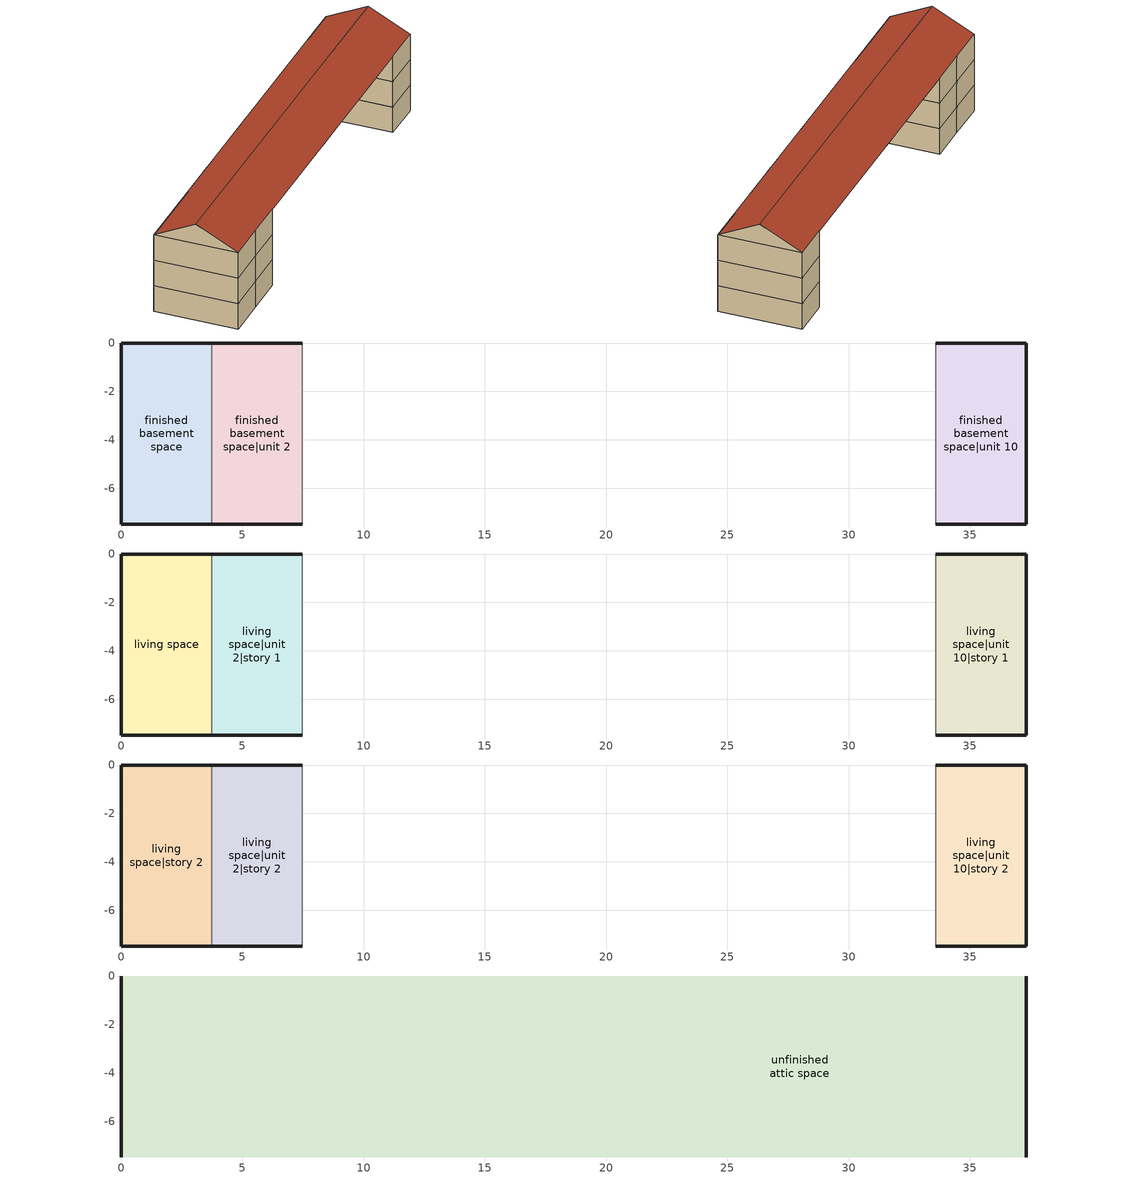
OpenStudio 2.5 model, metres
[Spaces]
finished basement space
 floor ground: 0,-7.47 0,0 3.73,0 3.73,-7.47 z-2.44
 wall ground: 3.73,0 0,0 0,-7.47 3.73,-7.47 z-2.44:0
 wall to finished basement space|unit 2: 3.73,-7.47 3.73,0 z-2.44:0
finished basement space|unit 2
 floor ground: 3.73,-7.47 3.73,0 7.47,0 7.47,-7.47 z-2.44
 wall ground: 3.73,-7.47 7.47,-7.47 / 7.47,0 3.73,0 z-2.44:0
 wall adiabatic: 7.47,-7.47 7.47,0 z-2.44:0
finished basement space|unit 10
 floor ground: 33.6,-7.47 33.6,0 37.33,0 37.33,-7.47 z-2.44
 wall ground: 33.6,-7.47 37.33,-7.47 37.33,0 33.6,0 z-2.44:0
 wall adiabatic: 33.6,0 33.6,-7.47 z-2.44:0
living space
 floor to finished basement space: 0,-7.47 0,0 3.73,0 3.73,-7.47 z0
 wall outside: 3.73,0 0,0 0,-7.47 3.73,-7.47 z0:2.44
 wall to living space|unit 2|story 1: 3.73,-7.47 3.73,0 z0:2.44
living space|unit 2|story 1
 floor to finished basement space|unit 2: 3.73,-7.47 3.73,0 7.47,0 7.47,-7.47 z0
 wall outside: 7.47,0 3.73,0 / 3.73,-7.47 7.47,-7.47 z0:2.44
 wall adiabatic: 7.47,-7.47 7.47,0 z0:2.44
living space|unit 10|story 1
 floor to finished basement space|unit 10: 33.6,-7.47 33.6,0 37.33,0 37.33,-7.47 z0
 wall outside: 33.6,-7.47 37.33,-7.47 37.33,0 33.6,0 z0:2.44
 wall adiabatic: 33.6,0 33.6,-7.47 z0:2.44
living space|story 2
 floor to living space: 0,-7.47 0,0 3.73,0 3.73,-7.47 z2.44
 wall outside: 3.73,0 0,0 0,-7.47 3.73,-7.47 z2.44:4.88
 wall to living space|unit 2|story 2: 3.73,-7.47 3.73,0 z2.44:4.88
living space|unit 2|story 2
 floor to living space|unit 2|story 1: 3.73,-7.47 3.73,0 7.47,0 7.47,-7.47 z2.44
 wall outside: 7.47,0 3.73,0 / 3.73,-7.47 7.47,-7.47 z2.44:4.88
 wall adiabatic: 7.47,-7.47 7.47,0 z2.44:4.88
living space|unit 10|story 2
 floor to living space|unit 10|story 1: 33.6,-7.47 33.6,0 37.33,0 37.33,-7.47 z2.44
 wall outside: 33.6,-7.47 37.33,-7.47 37.33,0 33.6,0 z2.44:4.88
 wall adiabatic: 33.6,0 33.6,-7.47 z2.44:4.88
unfinished attic space
 floor to living space|story 2: 3.73,0 3.73,-7.47 0,-7.47 0,0 z4.88
 floor adiabatic: 11.2,0 11.2,-7.47 7.47,-7.47 7.47,0 z4.88; 14.93,0 14.93,-7.47 11.2,-7.47 11.2,0 z4.88; 18.67,0 18.67,-7.47 14.93,-7.47 14.93,0 z4.88; 22.4,0 22.4,-7.47 18.67,-7.47 18.67,0 z4.88; 26.13,0 26.13,-7.47 22.4,-7.47 22.4,0 z4.88; 29.86,0 29.86,-7.47 26.13,-7.47 26.13,0 z4.88; 33.6,0 33.6,-7.47 29.86,-7.47 29.86,0 z4.88
 floor to living space|unit 2|story 2: 7.47,0 7.47,-7.47 3.73,-7.47 3.73,0 z4.88
 floor to living space|unit 10|story 2: 37.33,0 37.33,-7.47 33.6,-7.47 33.6,0 z4.88
 wall outside: 0,-3.73,6.74 0,0,4.88 0,-7.47,4.88; 37.33,-3.73,6.74 37.33,-7.47,4.88 37.33,0,4.88
 roof outside: 0,-3.73,6.74 37.33,-3.73,6.74 37.33,0,4.88 0,0,4.88; 37.33,-3.73,6.74 0,-3.73,6.74 0,-7.47,4.88 37.33,-7.47,4.88
[Building]
Building: Standards Number of Stories=3; Standards Number of Above Ground Stories=2; Standards Building Type=singlefamilyttached; Standards Number of Living Units=10
[Site]
Denver Intl Ap_CO_USA: Latitude {deg}=39.83; Longitude {deg}=-104.65; Time Zone {hr}=-7; Elevation {m}=1650
[ClimateZones]
Climate Zone Institution Name 2=Building America; Climate Zone Document Year 2=0; Climate Zone Value 2=Cold
[Site:WaterMainsTemperature]
Calculation Method=Correlation; Annual Average Outdoor Air Temperature {C}=10.8753; Maximum Difference In Monthly Average Outdoor Air Temperatures {deltaC}=23.1524
[Site:GroundTemperature:BuildingSurface]
6.71281, 4.94206, 4.80025, 5.64056, 9.01395, 12.3716, 15.2825, 17.1265, 17.2832, 15.7834, 12.9467, 9.69205
[Site:GroundTemperature:Deep]
10.8753, 10.8753, 10.8753, 10.8753, 10.8753, 10.8753, 10.8753, 10.8753, 10.8753, 10.8753, 10.8753, 10.8753
[ThermalZone] Use Ideal Air Loads=No
Name | Multiplier
living zone; living zone|unit 10; finished basement zone; finished basement zone|unit 10; unfinished attic zone
living zone|unit 2; finished basement zone|unit 2 | 8
[Sizing:Zone] Zone Cooling Design Supply Air Temperature Input Method=SupplyAirTemperature; Zone Cooling Design Supply Air Temperature {C}=14; Zone Cooling Design Supply Air Temperature Difference {deltaC}=11.11; Zone Heating Design Supply Air Temperature Input Method=SupplyAirTemperature; Zone Heating Design Supply Air Temperature {C}=40; Zone Heating Design Supply Air Temperature Difference {deltaC}=11.11; Zone Cooling Design Supply Air Humidity Ratio {kg-H2O/kg-air}=0.0085; Zone Heating Design Supply Air Humidity Ratio {kg-H2O/kg-air}=0.008; Cooling Design Air Flow Method=DesignDay; Heating Design Air Flow Method=DesignDay; Account for Dedicated Outdoor Air System=No; Dedicated Outdoor Air System Control Strategy=NeutralSupplyAir; Dedicated Outdoor Air Low Setpoint Temperature for Design {C}=autosize; Dedicated Outdoor Air High Setpoint Temperature for Design {C}=autosize
living zone; living zone|unit 2; living zone|unit 10; finished basement zone; finished basement zone|unit 2; finished basement zone|unit 10; unfinished attic zone
[Space]
Name | Space Type | Thermal Zone | Building Unit
living space; living space|story 2 | Space Type 1 | living zone | unit 1
living space|unit 2|story 1; living space|unit 2|story 2 | Space Type 1 | living zone|unit 2 | unit 2
living space|unit 10|story 1; living space|unit 10|story 2 | Space Type 1 | living zone|unit 10 | unit 10
finished basement space | Space Type 2 | finished basement zone | unit 1
finished basement space|unit 2 | Space Type 2 | finished basement zone|unit 2 | unit 2
finished basement space|unit 10 | Space Type 2 | finished basement zone|unit 10 | unit 10
unfinished attic space | Space Type 3 | unfinished attic zone
[SpaceType]
Name | Standards Space Type
Space Type 1 | living
Space Type 2 | finished basement
Space Type 3 | unfinished attic
[BuildingUnit] Building Unit Type=Residential
unit 1; unit 2; unit 10; EPWWeatherInfo
